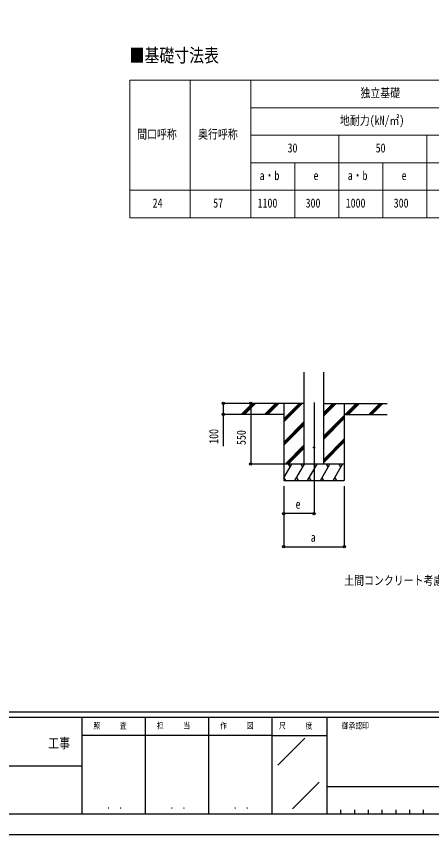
# Model space of a CAD drawing. Units: millimetres, scale not verified. Extents: x -10512 to 10512, y -7425 to 7425.
# Drawn here: x 2642 to 6414, y -7425 to 0 of the extents above; entities that cross this region are included whole.
import ezdxf
from ezdxf.enums import TextEntityAlignment as Align

# ---------------------------------------------------------------- set-up
doc = ezdxf.new("R2010")
doc.units = ezdxf.units.MM
doc.header["$LTSCALE"] = 40
doc.layers.add('0-1_TABLE1', color=7, linetype='Continuous', lineweight=18)
for name, color, linetype in [('0-2_USER1', 3, 'Continuous'), ('0-3_YKK_12', 2, 'Continuous'), ('0-4_YKK_13', 4, 'Continuous'), ('0-5_YKK_A1', 4, 'Continuous'), ('0-6_YKK_D', 6, 'Continuous'), ('0-7_YKK_ZWAK', 7, 'Continuous')]:
    doc.layers.add(name, color=color, linetype=linetype)
doc.styles.add('ＭＳ ゴシック', font='')
doc.styles.get('ＭＳ ゴシック').set_extended_font_data('MS Gothic')

msp = doc.modelspace()

# ---------------------------------------------------------------- linework, layer by layer
at = {"layer": '0-1_TABLE1'}
for p, q in [((3671.55, -578.51), (9571.55, -578.51)), ((3671.55, -578.51), (3671.55, -1828.51)), ((4221.55, -578.51), (4221.55, -1828.51)), ((4771.55, -578.51), (4771.55, -1828.51)), ((4771.55, -828.51), (9571.55, -828.51)), ((4771.55, -1078.51), (9571.55, -1078.51)), ((5571.55, -1078.51), (5571.55, -1828.51)), ((6371.55, -1078.51), (6371.55, -1828.51)), ((4771.55, -1328.51), (9571.55, -1328.51)), ((3671.55, -1578.51), (9571.55, -1578.51)), ((3671.55, -1828.51), (9571.55, -1828.51))]:
    msp.add_line(p, q, dxfattribs=at)
for points in [[(5171.55, -1328.51), (5171.55, -1578.51), (5171.55, -1828.51)], [(5971.55, -1328.51), (5971.55, -1578.51), (5971.55, -1828.51)]]:
    msp.add_lwpolyline(points, dxfattribs=at)
at = {"layer": '0-3_YKK_12'}
msp.add_line((5345.98, -3503.29), (5345.98, -4262.5), dxfattribs=at)
at = {"layer": '0-4_YKK_13'}
msp.add_circle((5345.98, -3912.5), 5, dxfattribs=at)
at = {"layer": '0-5_YKK_A1'}
for p, q in [((5256.98, -4062.5), (5256.98, -3227.15)), ((5434.98, -4062.5), (5434.98, -3227.15)), ((5256.98, -3512.5), (4620.03, -3512.5)), ((4686.71, -3611.1), (4785.31, -3512.5)), ((4699.45, -3612.5), (4799.45, -3512.5)), ((4713.6, -3612.5), (4813.6, -3512.5)), ((4898.85, -3611.1), (4997.44, -3512.5)), ((4911.59, -3612.5), (5011.59, -3512.5)), ((4925.73, -3612.5), (5025.73, -3512.5)), ((5070.98, -3512.5), (5070.98, -4212.5)), ((5070.98, -3679.38), (5237.86, -3512.5)), ((5070.98, -3665.24), (5223.72, -3512.5)), ((5070.98, -3651.1), (5209.58, -3512.5)), ((5434.98, -3623.75), (5546.23, -3512.5)), ((5434.98, -3609.61), (5532.09, -3512.5)), ((5434.98, -3595.46), (5517.94, -3512.5)), ((5434.98, -3512.5), (6011.6, -3512.5)), ((5620.98, -3512.5), (5620.98, -4212.5)), ((5630.08, -3612.5), (5730.08, -3512.5)), ((5644.22, -3612.5), (5744.22, -3512.5)), ((5658.36, -3612.5), (5758.36, -3512.5)), ((5842.21, -3612.5), (5942.21, -3512.5)), ((5856.35, -3612.5), (5956.35, -3512.5)), ((5870.49, -3612.5), (5970.49, -3512.5)), ((5070.98, -3612.5), (4620.03, -3612.5)), ((5434.98, -3807.59), (5620.98, -3621.6)), ((5434.98, -3821.74), (5620.98, -3635.74)), ((5620.98, -3612.5), (6011.6, -3612.5)), ((5070.98, -3863.23), (5256.98, -3677.23)), ((5070.98, -3877.37), (5256.98, -3691.37)), ((5070.98, -3891.51), (5256.98, -3705.51)), ((5434.98, -3835.88), (5620.98, -3649.88)), ((5434.98, -4019.72), (5620.98, -3833.73)), ((5434.98, -4033.87), (5620.98, -3847.87)), ((5083.84, -4062.5), (5256.98, -3889.36)), ((5097.98, -4062.5), (5256.98, -3903.5)), ((5112.12, -4062.5), (5256.98, -3917.64)), ((5434.98, -4048.01), (5620.98, -3862.01)), ((5620.98, -4062.5), (5070.98, -4062.5)), ((5070.98, -4187.95), (5143.41, -4062.5)), ((5128.41, -4088.48), (5113.41, -4062.5)), ((5172.28, -4212.5), (5258.88, -4062.5)), ((5243.88, -4088.48), (5228.88, -4062.5)), ((5287.75, -4212.5), (5374.35, -4062.5)), ((5359.35, -4088.48), (5344.35, -4062.5)), ((5403.22, -4212.5), (5489.82, -4062.5)), ((5474.82, -4088.48), (5459.82, -4062.5)), ((5518.69, -4212.5), (5605.29, -4062.5)), ((5590.29, -4088.48), (5575.29, -4062.5)), ((5070.98, -4212.5), (5620.98, -4212.5)), ((5071.8, -4186.52), (5086.8, -4212.5)), ((5187.27, -4186.52), (5202.27, -4212.5)), ((5302.74, -4186.52), (5317.74, -4212.5)), ((5418.22, -4186.52), (5433.21, -4212.5)), ((5533.68, -4186.52), (5548.68, -4212.5))]:
    msp.add_line(p, q, dxfattribs=at)
at = {"layer": '0-6_YKK_D'}
for p, q in [((4685.64, -3512.5), (4519.98, -3512.5)), ((4844.92, -3512.5), (4769.98, -3512.5)), ((4770.98, -3512.5), (4770.98, -4062.5)), ((4685.64, -3612.5), (4519.98, -3612.5)), ((5069.98, -4062.5), (4769.98, -4062.5)), ((5070.98, -4262.5), (5070.98, -4813.5)), ((5070.98, -4262.5), (5070.98, -4513.5)), ((5345.98, -4263.5), (5345.98, -4513.5)), ((5620.98, -4262.5), (5620.98, -4813.5)), ((5345.98, -4512.5), (5070.98, -4512.5)), ((5070.98, -4812.5), (5620.98, -4812.5))]:
    msp.add_line(p, q, dxfattribs=at)
msp.add_lwpolyline([(4520.98, -3512.5), (4520.98, -3612.5), (4520.98, -3899)], dxfattribs=at)
for centre in [(4520.98, -3512.5), (4770.98, -3512.5), (4520.98, -3612.5), (4770.98, -4062.5), (5070.98, -4512.5), (5345.98, -4512.5), (5070.98, -4812.5), (5620.98, -4812.5)]:
    msp.add_circle(centre, 10.62, dxfattribs=at)
at = {"layer": '0-7_YKK_ZWAK'}
for p, q in [((9737.55, -6312.5), (-9762.45, -6312.5)), ((3237.55, -6362.5), (-12.45, -6362.5)), ((3812.55, -6362.5), (3812.55, -7237.5)), ((4387.55, -6362.5), (4387.55, -7237.5)), ((4962.55, -6362.5), (4962.55, -7237.5)), ((5462.55, -6362.5), (4962.55, -6362.5)), ((8043.8, -6362.5), (5462.55, -6362.5)), ((5462.55, -6362.5), (5462.55, -7237.5)), ((4962.55, -6525), (3237.55, -6525)), ((4962.55, -6525), (5462.55, -6525)), ((5017.76, -6795.73), (5262.59, -6550.9)), ((-12.45, -6800), (3237.55, -6800)), ((5151.68, -7189.97), (5392.23, -6949.42)), ((5462.55, -6987.5), (8043.8, -6987.5)), ((5587.55, -7200), (5587.55, -7237.5)), ((5712.55, -7200), (5712.55, -7237.5)), ((5837.55, -7200), (5837.55, -7237.5)), ((5962.55, -7200), (5962.55, -7237.5)), ((6087.55, -7200), (6087.55, -7237.5)), ((6212.55, -7200), (6212.55, -7237.5)), ((6337.55, -7200), (6337.55, -7237.5)), ((-12.45, -7237.5), (3237.55, -7237.5)), ((3237.55, -7237.5), (4962.55, -7237.5)), ((4962.55, -7237.5), (5462.55, -7237.5)), ((5462.55, -7237.5), (8043.8, -7237.5))]:
    msp.add_line(p, q, dxfattribs=at)
msp.add_lwpolyline([(-10512.5, -7425), (10512.5, -7425), (10512.5, 7425), (-10512.5, 7425)], close=True, dxfattribs=at)
msp.add_lwpolyline([(4962.55, -6362.5), (3237.55, -6362.5), (3237.55, -7237.5)], dxfattribs=at)

# ---------------------------------------------------------------- texts
at = {"layer": '0-1_TABLE1', "style": 'ＭＳ ゴシック', "width": 0.8}
for s, p in [('独立基礎', (5767.55, -759.76)), ('地耐力(kN/㎡)', (5581.55, -1009.76)), ('間口呼称', (3739.55, -1134.76)), ('奥行呼称', (4292.55, -1134.76)), ('30', (5105.55, -1259.76)), ('50', (5905.55, -1259.76)), ('a・b', (4851.55, -1509.76)), ('a・b', (5651.55, -1509.76)), ('e', (5341.55, -1509.76)), ('e', (6141.55, -1509.76)), ('24', (3880.55, -1759.76)), ('57', (4430.55, -1759.76)), ('1100', (4833.55, -1759.76)), ('300', (5269.55, -1759.76)), ('1000', (5633.55, -1759.76)), ('300', (6069.55, -1759.76))]:
    msp.add_text(s, height=82.48, dxfattribs=at).set_placement(p, align=Align.BOTTOM_LEFT)
at = {"layer": '0-2_USER1', "style": 'ＭＳ ゴシック', "width": 0.8}
for s, height, p in [('■基礎寸法表', 123.8, (3671.49, -452.8)), ('土間コンクリート考慮基礎の場合', 82.48, (5620.5, -5184.5))]:
    msp.add_text(s, height=height, dxfattribs=at).set_placement(p, align=Align.BOTTOM_LEFT)
at = {"layer": '0-6_YKK_D', "style": 'ＭＳ ゴシック', "width": 0.8}
for s, p in [('100', (4500.98, -3879)), ('550', (4750.98, -3889.5))]:
    msp.add_text(s, height=82.48, rotation=90, dxfattribs=at).set_placement(p, align=Align.BOTTOM_LEFT)
for s, p in [('e', (5178.48, -4492.5)), ('a', (5315.98, -4792.5))]:
    msp.add_text(s, height=82.48, dxfattribs=at).set_placement(p, align=Align.BOTTOM_LEFT)
at = {"layer": '0-7_YKK_ZWAK', "style": 'ＭＳ ゴシック', "width": 0.8}
for s, height, p in [('照     査', 54.99, (3341.05, -6481.25)), ('担     当', 54.99, (3918.05, -6481.25)), ('作     図', 54.99, (4493.05, -6481.25)), ('尺     度', 54.99, (5028.55, -6481.25)), ('御承認印', 54.99, (5597.85, -6481.25)), ('工事', 91.64, (2930.83, -6668.66)), ('． ．', 64.79, (3462.5, -7210.88)), ('． ．', 64.79, (4037.5, -7210.88)), ('． ．', 64.79, (4612.5, -7210.88))]:
    msp.add_text(s, height=height, dxfattribs=at).set_placement(p, align=Align.BOTTOM_LEFT)

doc.saveas('drawing.dxf')
